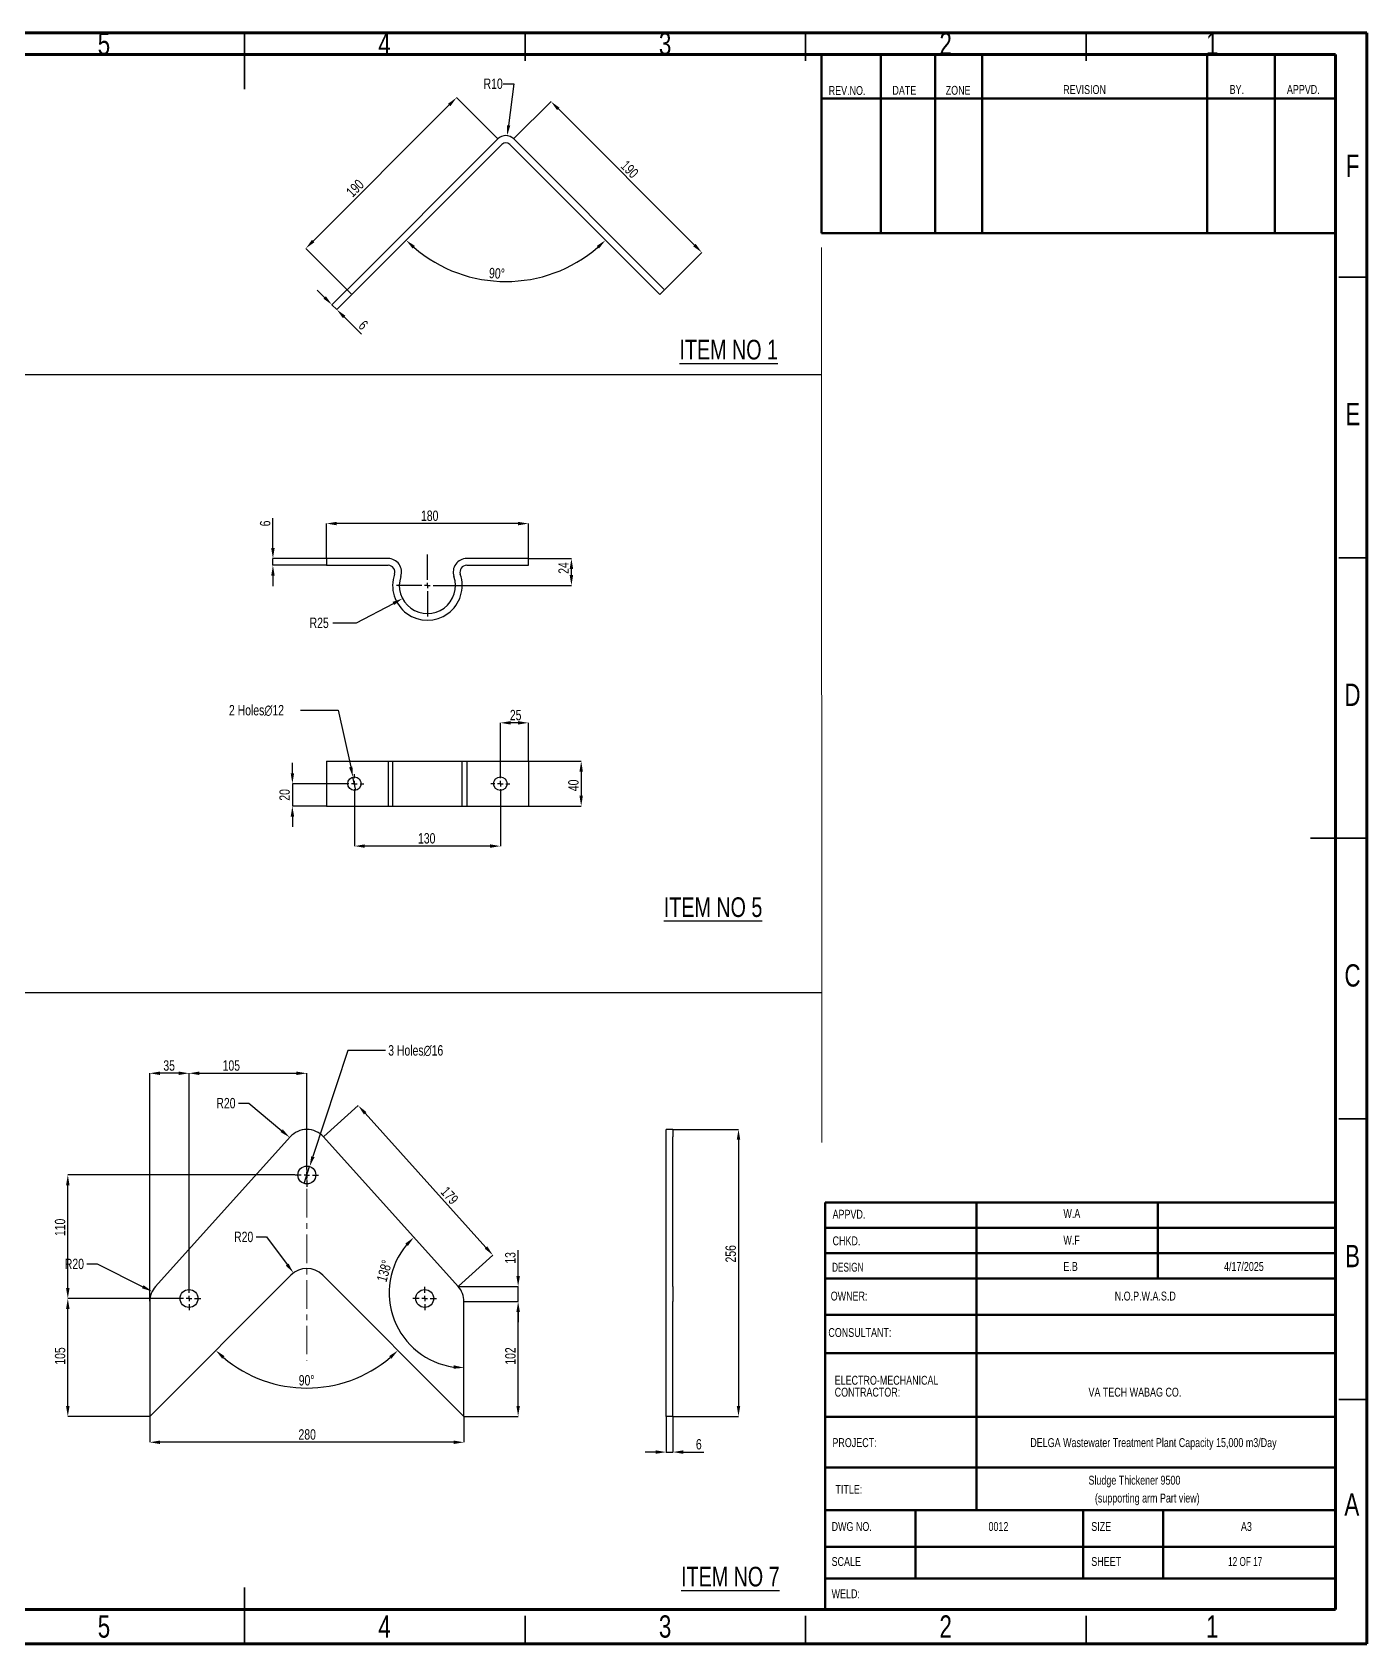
# Model space of a CAD drawing. Header units: millimetres. Extents: x 122 to 2816, y -707 to 556.
# Drawn here: x 2578.2 to 2816, y -326.3 to -39.1 of the extents above; entities that cross this region are included whole.
import ezdxf

# ---------------------------------------------------------------- set-up
doc = ezdxf.new("R2010")
doc.units = ezdxf.units.MM
doc.header["$PDSIZE"] = -1
doc.linetypes.add('CENTERX2', pattern=[20.32, 12.7, -2.54, 2.54, -2.54])
doc.layers.add('FORMAT', color=7, linetype='Continuous')
doc.styles.add('SLDTEXTSTYLE10', font='TXT', dxfattribs={"width": 0.6875})
doc.styles.add('SLDTEXTSTYLE6', font='TXT', dxfattribs={"width": 0.687299})
doc.styles.add('SLDTEXTSTYLE7', font='TXT', dxfattribs={"width": 0.75})
doc.dimstyles.new('SLDDIMSTYLE32', dxfattribs={"dimtxt": 1.852083, "dimasz": 1.852083, "dimexe": 0, "dimexo": 0.625, "dimgap": 0.463021, "dimtad": 1, "dimdec": 0, "dimlfac": 5, "dimrnd": 1e-09, "dimzin": 12, "dimtxsty": 'SLDTEXTSTYLE7', "dimblk1": 'NONE', "dimsah": 1, "dimcen": 0, "dimazin": 3, "dimtfac": 1, "dimtdec": 0, "dimtmove": 0, "dimatfit": 3, "dimldrblk": 'NONE', "dimfrac": 2, "dimtzin": 12})
doc.dimstyles.new('SLDDIMSTYLE34', dxfattribs={"dimtxt": 1.852083, "dimasz": 1.852083, "dimexe": 0, "dimexo": 0.625, "dimgap": 0.463021, "dimtad": 1, "dimdec": 0, "dimlfac": 5, "dimrnd": 1e-09, "dimzin": 12, "dimtxsty": 'SLDTEXTSTYLE7', "dimsah": 1, "dimcen": 0, "dimazin": 3, "dimtfac": 1, "dimtdec": 0, "dimtmove": 0, "dimatfit": 3, "dimfrac": 2, "dimtzin": 12})
doc.dimstyles.new('SLDDIMSTYLE36', dxfattribs={"dimtxt": 1.852083, "dimasz": 1.852083, "dimexe": 0, "dimexo": 0.625, "dimgap": 0.463021, "dimtad": 1, "dimdec": 0, "dimlfac": 5, "dimrnd": 1e-09, "dimzin": 12, "dimtxsty": 'SLDTEXTSTYLE7', "dimsah": 1, "dimcen": 0, "dimazin": 3, "dimtfac": 1, "dimtdec": 0, "dimtmove": 0, "dimatfit": 3, "dimfrac": 2, "dimtzin": 12})
doc.dimstyles.new('SLDDIMSTYLE37', dxfattribs={"dimtxt": 1.852083, "dimasz": 1.852083, "dimexe": 0, "dimexo": 0.625, "dimgap": 0.463021, "dimtad": 1, "dimlfac": 5, "dimzin": 12, "dimtxsty": 'SLDTEXTSTYLE7', "dimsah": 1, "dimcen": 2.5, "dimazin": 3, "dimtfac": 1, "dimtmove": 0, "dimatfit": 3, "dimfrac": 2, "dimtzin": 12})
doc.dimstyles.new('SLDDIMSTYLE7', dxfattribs={"dimtxt": 1.852083, "dimasz": 1.852083, "dimexe": 0, "dimexo": 0.625, "dimgap": 0.463021, "dimtad": 1, "dimdec": 0, "dimlfac": 5, "dimrnd": 1e-09, "dimzin": 12, "dimtxsty": 'SLDTEXTSTYLE7', "dimsah": 1, "dimcen": 2.5, "dimazin": 3, "dimtfac": 1, "dimtdec": 0, "dimtmove": 0, "dimatfit": 3, "dimfrac": 2, "dimtzin": 12})
doc.dimstyles.new('SLDDIMSTYLE9', dxfattribs={"dimtxt": 1.852083, "dimasz": 1.852083, "dimexe": 0, "dimexo": 0.625, "dimgap": 0.463021, "dimtad": 1, "dimdec": 0, "dimlfac": 5, "dimrnd": 1e-09, "dimzin": 12, "dimtxsty": 'SLDTEXTSTYLE7', "dimsah": 1, "dimcen": 2.5, "dimazin": 3, "dimtfac": 1, "dimtdec": 0, "dimtmove": 0, "dimatfit": 0, "dimfrac": 2, "dimtzin": 12})

# ---------------------------------------------------------------- blocks, each defined once
blk = doc.blocks.new('SW_NOTE_0_148')
at = {"color": 0, "linetype": 'Continuous', "lineweight": 0, "char_height": 1.5875, "attachment_point": 1, "style": 'SLDTEXTSTYLE7'}
for s, insert in [('ELECTRO-MECHANICAL', (0, 2.05)), ('CONTRACTOR:', (0, -0.07))]:
    blk.add_mtext(s, dxfattribs=dict(at, insert=insert))
blk = doc.blocks.new('*D1410')
at = {"layer": 'Defpoints', "color": 0}
for p in [(2630.58, -126.69), (2630.58, -132.92), (2666.58, -132.92)]:
    blk.add_point(p, dxfattribs=at)
at = {"layer": 'FORMAT', "color": 0, "lineweight": -2}
for p, q in [((2630.58, -132.86), (2630.58, -126.69)), ((2664.73, -126.69), (2632.43, -126.69)), ((2666.58, -132.86), (2666.58, -126.69))]:
    blk.add_line(p, q, dxfattribs=at)
at = {"layer": 'FORMAT', "color": 0}
for points in [[(2632.43, -126.38), (2632.43, -127), (2630.58, -126.69)], [(2664.73, -126.38), (2664.73, -127), (2666.58, -126.69)]]:
    blk.add_solid(points, dxfattribs=at)
at = {"layer": 'FORMAT', "color": 0, "insert": (2648.99, -124.37), "char_height": 1.852, "attachment_point": 2, "style": 'SLDTEXTSTYLE7'}
blk.add_mtext('\\A1;180', dxfattribs=at)
blk = doc.blocks.new('*D1411')
at = {"layer": 'Defpoints', "color": 0}
for p in [(2666.58, -132.92), (2674.25, -132.92), (2654.08, -137.72)]:
    blk.add_point(p, dxfattribs=at)
at = {"layer": 'FORMAT', "color": 0, "lineweight": -2}
for p, q in [((2666.64, -132.92), (2674.25, -132.92)), ((2674.25, -135.87), (2674.25, -134.77)), ((2654.14, -137.72), (2674.25, -137.72))]:
    blk.add_line(p, q, dxfattribs=at)
at = {"layer": 'FORMAT', "color": 0}
for points in [[(2673.94, -134.77), (2674.55, -134.77), (2674.25, -132.92)], [(2673.94, -135.87), (2674.55, -135.87), (2674.25, -137.72)]]:
    blk.add_solid(points, dxfattribs=at)
at = {"layer": 'FORMAT', "color": 0, "insert": (2671.93, -134.61), "char_height": 1.852, "attachment_point": 2, "rotation": 90, "style": 'SLDTEXTSTYLE7'}
blk.add_mtext('\\A1;24', dxfattribs=at)
blk = doc.blocks.new('*D1412')
at = {"layer": 'Defpoints', "color": 0}
for p in [(2648.58, -137.72), (2644.16, -140.05)]:
    blk.add_point(p, dxfattribs=at)
at = {"layer": 'FORMAT', "color": 0, "lineweight": -2}
for p, q in [((2635.94, -144.37), (2642.52, -140.91)), ((2631.75, -144.37), (2635.94, -144.37))]:
    blk.add_line(p, q, dxfattribs=at)
at = {"layer": 'FORMAT', "color": 0}
blk.add_solid([(2642.37, -140.64), (2642.66, -141.19), (2644.16, -140.05)], dxfattribs=at)
at = {"layer": 'FORMAT', "color": 0, "insert": (2627.59, -143.45), "char_height": 1.852, "attachment_point": 1, "style": 'SLDTEXTSTYLE7'}
blk.add_mtext('\\A1;R25', dxfattribs=at)
blk = doc.blocks.new('*D1413')
at = {"layer": 'Defpoints', "color": 0}
for p in [(2621.05, -134.12), (2630.58, -132.92), (2630.58, -134.12)]:
    blk.add_point(p, dxfattribs=at)
at = {"layer": 'FORMAT', "color": 0, "lineweight": -2}
for p, q in [((2621.05, -131.07), (2621.05, -125.74)), ((2630.52, -132.92), (2621.05, -132.92)), ((2621.05, -134.12), (2621.05, -132.92)), ((2630.52, -134.12), (2621.05, -134.12)), ((2621.05, -135.97), (2621.05, -137.83))]:
    blk.add_line(p, q, dxfattribs=at)
at = {"layer": 'FORMAT', "color": 0}
for points in [[(2620.75, -131.07), (2621.36, -131.07), (2621.05, -132.92)], [(2620.75, -135.97), (2621.36, -135.97), (2621.05, -134.12)]]:
    blk.add_solid(points, dxfattribs=at)
at = {"layer": 'FORMAT', "color": 0, "insert": (2618.74, -126.67), "char_height": 1.852, "attachment_point": 2, "rotation": 90, "style": 'SLDTEXTSTYLE7'}
blk.add_mtext('\\A1;6', dxfattribs=at)
blk = doc.blocks.new('SW_CENTERMARKSYMBOL_160')
at = {"layer": 'FORMAT', "color": 0}
for p, q in [((0, 1), (0, 5.5)), ((-1, 0), (-5.5, 0)), ((0, 0), (-0.5, 0)), ((0, 0), (0, 0.5)), ((0, 0), (0, -0.5)), ((0, 0), (0.5, 0)), ((1, 0), (5.5, 0)), ((0, -1), (0, -5.5))]:
    blk.add_line(p, q, dxfattribs=at)
blk = doc.blocks.new('*D1414')
at = {"layer": 'Defpoints', "color": 0}
for p in [(2666.58, -169.03), (2666.58, -177.03), (2675.99, -177.03)]:
    blk.add_point(p, dxfattribs=at)
at = {"layer": 'FORMAT', "color": 0, "lineweight": -2}
for p, q in [((2666.64, -169.03), (2675.99, -169.03)), ((2675.99, -170.88), (2675.99, -175.18)), ((2666.64, -177.03), (2675.99, -177.03))]:
    blk.add_line(p, q, dxfattribs=at)
at = {"layer": 'FORMAT', "color": 0}
for points in [[(2675.68, -170.88), (2676.29, -170.88), (2675.99, -169.03)], [(2675.68, -175.18), (2676.29, -175.18), (2675.99, -177.03)]]:
    blk.add_solid(points, dxfattribs=at)
at = {"layer": 'FORMAT', "color": 0, "insert": (2673.67, -173.33), "char_height": 1.852, "attachment_point": 2, "rotation": 90, "style": 'SLDTEXTSTYLE7'}
blk.add_mtext('\\A1;40', dxfattribs=at)
blk = doc.blocks.new('*D1415')
at = {"layer": 'Defpoints', "color": 0}
for p in [(2635.58, -174.73), (2661.58, -174.73), (2635.58, -184.15)]:
    blk.add_point(p, dxfattribs=at)
at = {"layer": 'FORMAT', "color": 0, "lineweight": -2}
for p, q in [((2635.58, -174.79), (2635.58, -184.15)), ((2661.58, -174.79), (2661.58, -184.15)), ((2659.73, -184.15), (2637.43, -184.15))]:
    blk.add_line(p, q, dxfattribs=at)
at = {"layer": 'FORMAT', "color": 0}
for points in [[(2637.43, -183.84), (2637.43, -184.46), (2635.58, -184.15)], [(2659.73, -183.84), (2659.73, -184.46), (2661.58, -184.15)]]:
    blk.add_solid(points, dxfattribs=at)
at = {"layer": 'FORMAT', "color": 0, "insert": (2648.46, -181.84), "char_height": 1.852, "attachment_point": 2, "style": 'SLDTEXTSTYLE7'}
blk.add_mtext('\\A1;130', dxfattribs=at)
blk = doc.blocks.new('*D1416')
at = {"layer": 'Defpoints', "color": 0}
for p in [(2661.58, -162.19), (2666.58, -169.03), (2661.58, -171.33)]:
    blk.add_point(p, dxfattribs=at)
at = {"layer": 'FORMAT', "color": 0, "lineweight": -2}
for p, q in [((2661.58, -171.27), (2661.58, -162.19)), ((2664.73, -162.19), (2663.43, -162.19)), ((2666.58, -168.97), (2666.58, -162.19))]:
    blk.add_line(p, q, dxfattribs=at)
at = {"layer": 'FORMAT', "color": 0}
for points in [[(2663.43, -161.88), (2663.43, -162.5), (2661.58, -162.19)], [(2664.73, -161.88), (2664.73, -162.5), (2666.58, -162.19)]]:
    blk.add_solid(points, dxfattribs=at)
at = {"layer": 'FORMAT', "color": 0, "insert": (2664.31, -159.88), "char_height": 1.852, "attachment_point": 2, "style": 'SLDTEXTSTYLE7'}
blk.add_mtext('\\A1;25', dxfattribs=at)
blk = doc.blocks.new('*D1417')
at = {"layer": 'Defpoints', "color": 0}
for p in [(2633.88, -173.03), (2624.52, -177.03), (2630.58, -177.03)]:
    blk.add_point(p, dxfattribs=at)
at = {"layer": 'FORMAT', "color": 0, "lineweight": -2}
for p, q in [((2624.52, -171.18), (2624.52, -169.33)), ((2633.82, -173.03), (2624.52, -173.03)), ((2624.52, -173.03), (2624.52, -177.03)), ((2630.52, -177.03), (2624.52, -177.03)), ((2624.52, -178.88), (2624.52, -180.74))]:
    blk.add_line(p, q, dxfattribs=at)
at = {"layer": 'FORMAT', "color": 0}
for points in [[(2624.22, -171.18), (2624.83, -171.18), (2624.52, -173.03)], [(2624.22, -178.88), (2624.83, -178.88), (2624.52, -177.03)]]:
    blk.add_solid(points, dxfattribs=at)
at = {"layer": 'FORMAT', "color": 0, "insert": (2622.21, -175.03), "char_height": 1.852, "attachment_point": 2, "rotation": 90, "style": 'SLDTEXTSTYLE7'}
blk.add_mtext('\\A1;20', dxfattribs=at)
blk = doc.blocks.new('*D1418')
at = {"layer": 'Defpoints', "color": 0}
for p in [(2635.32, -171.86), (2635.84, -174.2)]:
    blk.add_point(p, dxfattribs=at)
at = {"layer": 'FORMAT', "color": 0, "lineweight": -2}
for p, q in [((2625.96, -159.94), (2632.68, -159.94)), ((2632.68, -159.94), (2634.92, -170.05)), ((2635.84, -174.2), (2635.32, -171.86))]:
    blk.add_line(p, q, dxfattribs=at)
at = {"layer": 'FORMAT', "color": 0}
blk.add_solid([(2635.22, -169.99), (2634.62, -170.12), (2635.32, -171.86)], dxfattribs=at)
at = {"layer": 'FORMAT', "color": 0, "insert": (2613.22, -159.01), "char_height": 1.8521, "attachment_point": 1, "style": 'SLDTEXTSTYLE7'}
blk.add_mtext('\\A1;2 Holes∅12', dxfattribs=at)
blk = doc.blocks.new('_None')
blk = doc.blocks.new('SW_CENTERMARKSYMBOL_161')
at = {"layer": 'FORMAT', "color": 0}
for p, q in [((-1, 0), (-1.7, 0)), ((0, 0), (-0.5, 0)), ((0, 1), (0, 1.7)), ((0, 0), (0, 0.5)), ((0, 0), (0, -0.5)), ((0, 0), (0.5, 0)), ((1, 0), (1.7, 0)), ((0, -1), (0, -1.7))]:
    blk.add_line(p, q, dxfattribs=at)
blk = doc.blocks.new('SW_CENTERMARKSYMBOL_162')
at = {"layer": 'FORMAT', "color": 0}
for p, q in [((-1, 0), (-1.7, 0)), ((0, 0), (-0.5, 0)), ((0, 1), (0, 1.7)), ((0, 0), (0, 0.5)), ((0, 0), (0, -0.5)), ((0, 0), (0.5, 0)), ((1, 0), (1.7, 0)), ((0, -1), (0, -1.7))]:
    blk.add_line(p, q, dxfattribs=at)
blk = doc.blocks.new('*D1434')
at = {"layer": 'Defpoints', "color": 0}
for p in [(2661.85, -59.14), (2663.26, -59.14), (2669.06, -82.7), (2635.12, -85.87), (2689.99, -85.87)]:
    blk.add_point(p, dxfattribs=at)
at = {"layer": 'FORMAT', "color": 0, "lineweight": -2}
blk.add_arc((2662.56, -58.44), 25.12, 229.2252, 310.7748, dxfattribs=at)
at = {"layer": 'FORMAT', "color": 0}
for points in [[(2645.94, -77.68), (2646.36, -77.23), (2644.79, -76.2)], [(2678.75, -77.23), (2679.17, -77.68), (2680.32, -76.2)]]:
    blk.add_solid(points, dxfattribs=at)
at = {"layer": 'FORMAT', "color": 0, "insert": (2659.63, -81.1), "char_height": 1.852, "attachment_point": 1, "rotation": 356.4288, "style": 'SLDTEXTSTYLE7'}
blk.add_mtext('\\A1;90°', dxfattribs=at)
blk = doc.blocks.new('*D1435')
at = {"layer": 'Defpoints', "color": 0}
for p in [(2661.14, -58.15), (2626.91, -77.67), (2634.27, -85.02)]:
    blk.add_point(p, dxfattribs=at)
at = {"layer": 'FORMAT', "color": 0, "lineweight": -2}
for p, q in [((2661.1, -58.11), (2653.78, -50.8)), ((2652.48, -52.1), (2628.22, -76.36)), ((2634.23, -84.98), (2626.91, -77.67))]:
    blk.add_line(p, q, dxfattribs=at)
at = {"layer": 'FORMAT', "color": 0}
for points in [[(2652.26, -51.89), (2652.69, -52.32), (2653.78, -50.8)], [(2628.01, -76.14), (2628.44, -76.57), (2626.91, -77.67)]]:
    blk.add_solid(points, dxfattribs=at)
at = {"layer": 'FORMAT', "color": 0, "insert": (2635.03, -66.28), "char_height": 1.852, "attachment_point": 2, "rotation": 45, "style": 'SLDTEXTSTYLE7'}
blk.add_mtext('\\A1;190', dxfattribs=at)
blk = doc.blocks.new('*D1436')
at = {"layer": 'Defpoints', "color": 0}
for p in [(2670.61, -51.51), (2663.97, -58.15), (2690.84, -85.02)]:
    blk.add_point(p, dxfattribs=at)
at = {"layer": 'FORMAT', "color": 0, "lineweight": -2}
for p, q in [((2664.01, -58.11), (2670.61, -51.51)), ((2696.17, -77.07), (2671.92, -52.82)), ((2690.88, -84.98), (2697.48, -78.38))]:
    blk.add_line(p, q, dxfattribs=at)
at = {"layer": 'FORMAT', "color": 0}
for points in [[(2672.14, -52.6), (2671.7, -53.04), (2670.61, -51.51)], [(2696.39, -76.85), (2695.95, -77.29), (2697.48, -78.38)]]:
    blk.add_solid(points, dxfattribs=at)
at = {"layer": 'FORMAT', "color": 0, "insert": (2685.28, -62.91), "char_height": 1.852, "attachment_point": 2, "rotation": 315, "style": 'SLDTEXTSTYLE7'}
blk.add_mtext('\\A1;190', dxfattribs=at)
blk = doc.blocks.new('*D1437')
at = {"layer": 'Defpoints', "color": 0}
for p in [(2662.56, -59.57), (2662.81, -57.58)]:
    blk.add_point(p, dxfattribs=at)
at = {"layer": 'FORMAT', "color": 0, "lineweight": -2}
for p, q in [((2662.07, -48.33), (2664, -48.33)), ((2664, -48.33), (2663.05, -55.75))]:
    blk.add_line(p, q, dxfattribs=at)
at = {"layer": 'FORMAT', "color": 0}
blk.add_solid([(2662.74, -55.71), (2663.35, -55.78), (2662.81, -57.58)], dxfattribs=at)
at = {"layer": 'FORMAT', "color": 0, "insert": (2658.6, -47.4), "char_height": 1.852, "attachment_point": 1, "style": 'SLDTEXTSTYLE7'}
blk.add_mtext('\\A1;R10', dxfattribs=at)
blk = doc.blocks.new('*D1438')
at = {"layer": 'Defpoints', "color": 0}
for p in [(2634.27, -85.02), (2635.12, -85.87), (2632.43, -88.56)]:
    blk.add_point(p, dxfattribs=at)
at = {"layer": 'FORMAT', "color": 0, "lineweight": -2}
for p, q in [((2630.27, -86.4), (2628.96, -85.09)), ((2634.23, -85.07), (2631.58, -87.71)), ((2635.08, -85.92), (2632.43, -88.56)), ((2631.58, -87.71), (2632.43, -88.56)), ((2633.74, -89.87), (2636.83, -92.97))]:
    blk.add_line(p, q, dxfattribs=at)
at = {"layer": 'FORMAT', "color": 0}
for points in [[(2630.49, -86.19), (2630.05, -86.62), (2631.58, -87.71)], [(2633.96, -89.65), (2633.52, -90.09), (2632.43, -88.56)]]:
    blk.add_solid(points, dxfattribs=at)
at = {"layer": 'FORMAT', "color": 0, "insert": (2637.82, -90.67), "char_height": 1.852, "attachment_point": 2, "rotation": 315, "style": 'SLDTEXTSTYLE7'}
blk.add_mtext('\\A1;6', dxfattribs=at)
blk = doc.blocks.new('*D1449')
at = {"layer": 'Defpoints', "color": 0}
for p in [(2624.27, -260.58), (2629.93, -260.58), (2621.16, -279.93), (2599.1, -285.75), (2655.1, -285.75)]:
    blk.add_point(p, dxfattribs=at)
at = {"layer": 'FORMAT', "color": 0, "lineweight": -2}
blk.add_arc((2627.1, -257.75), 22.96, 229.6225, 310.3775, dxfattribs=at)
at = {"layer": 'FORMAT', "color": 0}
for points in [[(2612.01, -275.47), (2612.43, -275.02), (2610.86, -273.99)], [(2641.77, -275.02), (2642.18, -275.47), (2643.34, -273.99)]]:
    blk.add_solid(points, dxfattribs=at)
at = {"layer": 'FORMAT', "color": 0, "insert": (2625.65, -278.4), "char_height": 1.852, "attachment_point": 1, "rotation": 0.1461, "style": 'SLDTEXTSTYLE7'}
blk.add_mtext('\\A1;90°', dxfattribs=at)
blk = doc.blocks.new('*D1450')
at = {"layer": 'Defpoints', "color": 0}
for p in [(2624.71, -260.2), (2627.1, -263.41)]:
    blk.add_point(p, dxfattribs=at)
at = {"layer": 'FORMAT', "color": 0, "lineweight": -2}
for p, q in [((2618.07, -253.78), (2619.92, -253.78)), ((2619.92, -253.78), (2623.6, -258.72))]:
    blk.add_line(p, q, dxfattribs=at)
at = {"layer": 'FORMAT', "color": 0}
blk.add_solid([(2623.85, -258.53), (2623.36, -258.9), (2624.71, -260.2)], dxfattribs=at)
at = {"layer": 'FORMAT', "color": 0, "insert": (2614.14, -252.85), "char_height": 1.852, "attachment_point": 1, "style": 'SLDTEXTSTYLE7'}
blk.add_mtext('\\A1;R20', dxfattribs=at)
blk = doc.blocks.new('*D1451')
at = {"layer": 'Defpoints', "color": 0}
for p in [(2599.52, -263.49), (2603.1, -265.29)]:
    blk.add_point(p, dxfattribs=at)
at = {"layer": 'FORMAT', "color": 0, "lineweight": -2}
for p, q in [((2587.9, -258.59), (2589.76, -258.59)), ((2589.76, -258.59), (2597.87, -262.66))]:
    blk.add_line(p, q, dxfattribs=at)
at = {"layer": 'FORMAT', "color": 0}
blk.add_solid([(2598.01, -262.39), (2597.73, -262.94), (2599.52, -263.49)], dxfattribs=at)
at = {"layer": 'FORMAT', "color": 0, "insert": (2583.97, -257.67), "char_height": 1.852, "attachment_point": 1, "style": 'SLDTEXTSTYLE7'}
blk.add_mtext('\\A1;R20', dxfattribs=at)
blk = doc.blocks.new('*D1452')
at = {"layer": 'Defpoints', "color": 0}
for p in [(2624.04, -236.06), (2627.1, -238.63)]:
    blk.add_point(p, dxfattribs=at)
at = {"layer": 'FORMAT', "color": 0, "lineweight": -2}
for p, q in [((2614.92, -229.95), (2616.77, -229.95)), ((2616.77, -229.95), (2622.62, -234.87))]:
    blk.add_line(p, q, dxfattribs=at)
at = {"layer": 'FORMAT', "color": 0}
blk.add_solid([(2622.82, -234.63), (2622.42, -235.1), (2624.04, -236.06)], dxfattribs=at)
at = {"layer": 'FORMAT', "color": 0, "insert": (2610.98, -229.02), "char_height": 1.852, "attachment_point": 1, "style": 'SLDTEXTSTYLE7'}
blk.add_mtext('\\A1;R20', dxfattribs=at)
blk = doc.blocks.new('*D1453')
at = {"layer": 'Defpoints', "color": 0}
for p in [(2655.1, -265.29), (2664.75, -265.29), (2655.1, -285.75)]:
    blk.add_point(p, dxfattribs=at)
at = {"layer": 'FORMAT', "color": 0, "lineweight": -2}
for p, q in [((2655.16, -265.29), (2664.75, -265.29)), ((2664.75, -283.9), (2664.75, -267.14)), ((2655.16, -285.75), (2664.75, -285.75))]:
    blk.add_line(p, q, dxfattribs=at)
at = {"layer": 'FORMAT', "color": 0}
for points in [[(2664.45, -267.14), (2665.06, -267.14), (2664.75, -265.29)], [(2664.45, -283.9), (2665.06, -283.9), (2664.75, -285.75)]]:
    blk.add_solid(points, dxfattribs=at)
at = {"layer": 'FORMAT', "color": 0, "insert": (2662.44, -275), "char_height": 1.852, "attachment_point": 2, "rotation": 90, "style": 'SLDTEXTSTYLE7'}
blk.add_mtext('\\A1;102', dxfattribs=at)
blk = doc.blocks.new('*D1454')
at = {"layer": 'Defpoints', "color": 0}
for p in [(2630.07, -235.96), (2654.07, -262.61), (2655.1, -265.29), (2645.51, -273.02), (2655.1, -285.75)]:
    blk.add_point(p, dxfattribs=at)
at = {"layer": 'FORMAT', "color": 0, "lineweight": -2}
blk.add_arc((2655.1, -263.75), 13.34, 139.9622, 262.0378, dxfattribs=at)
at = {"layer": 'FORMAT', "color": 0}
for points in [[(2644.67, -254.96), (2645.11, -255.39), (2646.17, -253.84)], [(2653.27, -276.65), (2653.23, -277.27), (2655.1, -277.09)]]:
    blk.add_solid(points, dxfattribs=at)
at = {"layer": 'FORMAT', "color": 0, "insert": (2639.48, -261.43), "char_height": 1.852, "attachment_point": 1, "rotation": 73.9541, "style": 'SLDTEXTSTYLE7'}
blk.add_mtext('\\A1;138°', dxfattribs=at)
blk = doc.blocks.new('*D1455')
at = {"layer": 'Defpoints', "color": 0}
for p in [(2599.1, -285.75), (2655.1, -285.75), (2599.1, -290.37)]:
    blk.add_point(p, dxfattribs=at)
at = {"layer": 'FORMAT', "color": 0, "lineweight": -2}
for p, q in [((2599.1, -285.81), (2599.1, -290.37)), ((2655.1, -285.81), (2655.1, -290.37)), ((2653.25, -290.37), (2600.95, -290.37))]:
    blk.add_line(p, q, dxfattribs=at)
at = {"layer": 'FORMAT', "color": 0}
for points in [[(2600.95, -290.06), (2600.95, -290.68), (2599.1, -290.37)], [(2653.25, -290.06), (2653.25, -290.68), (2655.1, -290.37)]]:
    blk.add_solid(points, dxfattribs=at)
at = {"layer": 'FORMAT', "color": 0, "insert": (2627.16, -288.05), "char_height": 1.852, "attachment_point": 2, "style": 'SLDTEXTSTYLE7'}
blk.add_mtext('\\A1;280', dxfattribs=at)
blk = doc.blocks.new('*D1456')
at = {"layer": 'Defpoints', "color": 0}
for p in [(2654.07, -262.61), (2655.1, -265.29), (2664.75, -265.29)]:
    blk.add_point(p, dxfattribs=at)
at = {"layer": 'FORMAT', "color": 0, "lineweight": -2}
for p, q in [((2664.75, -260.76), (2664.75, -256.13)), ((2654.13, -262.61), (2664.75, -262.61)), ((2664.75, -265.29), (2664.75, -262.61)), ((2655.16, -265.29), (2664.75, -265.29)), ((2664.75, -267.14), (2664.75, -268.99))]:
    blk.add_line(p, q, dxfattribs=at)
at = {"layer": 'FORMAT', "color": 0}
for points in [[(2664.44, -260.76), (2665.06, -260.76), (2664.75, -262.61)], [(2664.44, -267.14), (2665.06, -267.14), (2664.75, -265.29)]]:
    blk.add_solid(points, dxfattribs=at)
at = {"layer": 'FORMAT', "color": 0, "insert": (2662.43, -257.52), "char_height": 1.852, "attachment_point": 2, "rotation": 90, "style": 'SLDTEXTSTYLE7'}
blk.add_mtext('\\A1;13', dxfattribs=at)
blk = doc.blocks.new('*D1457')
at = {"layer": 'Defpoints', "color": 0}
for p in [(2636.26, -230.39), (2630.07, -235.96), (2654.07, -262.61)]:
    blk.add_point(p, dxfattribs=at)
at = {"layer": 'FORMAT', "color": 0, "lineweight": -2}
for p, q in [((2630.12, -235.91), (2636.26, -230.39)), ((2659.02, -255.66), (2637.5, -231.76)), ((2654.12, -262.57), (2660.26, -257.04))]:
    blk.add_line(p, q, dxfattribs=at)
at = {"layer": 'FORMAT', "color": 0}
for points in [[(2637.73, -231.55), (2637.27, -231.97), (2636.26, -230.39)], [(2659.25, -255.46), (2658.79, -255.87), (2660.26, -257.04)]]:
    blk.add_solid(points, dxfattribs=at)
at = {"layer": 'FORMAT', "color": 0, "insert": (2653.23, -245.78), "char_height": 1.852, "attachment_point": 2, "rotation": 312, "style": 'SLDTEXTSTYLE7'}
blk.add_mtext('\\A1;179', dxfattribs=at)
blk = doc.blocks.new('*D1458')
at = {"layer": 'Defpoints', "color": 0}
for p in [(2627.6, -241.23), (2626.6, -244.27)]:
    blk.add_point(p, dxfattribs=at)
at = {"layer": 'FORMAT', "color": 0, "lineweight": -2}
for p, q in [((2634.41, -220.55), (2628.18, -239.47)), ((2641.14, -220.55), (2634.41, -220.55)), ((2626.6, -244.27), (2627.6, -241.23))]:
    blk.add_line(p, q, dxfattribs=at)
at = {"layer": 'FORMAT', "color": 0}
blk.add_solid([(2627.89, -239.38), (2628.47, -239.57), (2627.6, -241.23)], dxfattribs=at)
at = {"layer": 'FORMAT', "color": 0, "insert": (2641.6, -219.62), "char_height": 1.8521, "attachment_point": 1, "style": 'SLDTEXTSTYLE7'}
blk.add_mtext('\\A1;3 Holes∅16', dxfattribs=at)
blk = doc.blocks.new('*D1459')
at = {"layer": 'Defpoints', "color": 0}
for p in [(2599.1, -224.63), (2606.1, -262.65), (2599.1, -265.29)]:
    blk.add_point(p, dxfattribs=at)
at = {"layer": 'FORMAT', "color": 0, "lineweight": -2}
for p, q in [((2599.1, -265.22), (2599.1, -224.63)), ((2604.25, -224.63), (2600.95, -224.63)), ((2606.1, -262.59), (2606.1, -224.63))]:
    blk.add_line(p, q, dxfattribs=at)
at = {"layer": 'FORMAT', "color": 0}
for points in [[(2600.95, -224.32), (2600.95, -224.94), (2599.1, -224.63)], [(2604.25, -224.32), (2604.25, -224.94), (2606.1, -224.63)]]:
    blk.add_solid(points, dxfattribs=at)
at = {"layer": 'FORMAT', "color": 0, "insert": (2602.56, -222.32), "char_height": 1.852, "attachment_point": 2, "style": 'SLDTEXTSTYLE7'}
blk.add_mtext('\\A1;35', dxfattribs=at)
blk = doc.blocks.new('*D1460')
at = {"layer": 'Defpoints', "color": 0}
for p in [(2627.1, -224.63), (2627.1, -240.65), (2606.1, -262.65)]:
    blk.add_point(p, dxfattribs=at)
at = {"layer": 'FORMAT', "color": 0, "lineweight": -2}
for p, q in [((2606.1, -262.59), (2606.1, -224.63)), ((2607.95, -224.63), (2625.25, -224.63)), ((2627.1, -240.59), (2627.1, -224.63))]:
    blk.add_line(p, q, dxfattribs=at)
at = {"layer": 'FORMAT', "color": 0}
for points in [[(2607.95, -224.32), (2607.95, -224.94), (2606.1, -224.63)], [(2625.25, -224.32), (2625.25, -224.94), (2627.1, -224.63)]]:
    blk.add_solid(points, dxfattribs=at)
at = {"layer": 'FORMAT', "color": 0, "insert": (2613.64, -222.32), "char_height": 1.852, "attachment_point": 2, "style": 'SLDTEXTSTYLE7'}
blk.add_mtext('\\A1;105', dxfattribs=at)
blk = doc.blocks.new('*D1461')
at = {"layer": 'Defpoints', "color": 0}
for p in [(2584.5, -264.75), (2604, -264.75), (2599.1, -285.75)]:
    blk.add_point(p, dxfattribs=at)
at = {"layer": 'FORMAT', "color": 0, "lineweight": -2}
for p, q in [((2603.94, -264.75), (2584.5, -264.75)), ((2584.5, -283.9), (2584.5, -266.6)), ((2599.04, -285.75), (2584.5, -285.75))]:
    blk.add_line(p, q, dxfattribs=at)
at = {"layer": 'FORMAT', "color": 0}
for points in [[(2584.19, -266.6), (2584.81, -266.6), (2584.5, -264.75)], [(2584.19, -283.9), (2584.81, -283.9), (2584.5, -285.75)]]:
    blk.add_solid(points, dxfattribs=at)
at = {"layer": 'FORMAT', "color": 0, "insert": (2582.19, -275), "char_height": 1.852, "attachment_point": 2, "rotation": 90, "style": 'SLDTEXTSTYLE7'}
blk.add_mtext('\\A1;105', dxfattribs=at)
blk = doc.blocks.new('*D1462')
at = {"layer": 'Defpoints', "color": 0}
for p in [(2584.5, -242.75), (2625, -242.75), (2604, -264.75)]:
    blk.add_point(p, dxfattribs=at)
at = {"layer": 'FORMAT', "color": 0, "lineweight": -2}
for p, q in [((2624.94, -242.75), (2584.5, -242.75)), ((2584.5, -262.9), (2584.5, -244.6)), ((2603.94, -264.75), (2584.5, -264.75))]:
    blk.add_line(p, q, dxfattribs=at)
at = {"layer": 'FORMAT', "color": 0}
for points in [[(2584.19, -244.6), (2584.81, -244.6), (2584.5, -242.75)], [(2584.19, -262.9), (2584.81, -262.9), (2584.5, -264.75)]]:
    blk.add_solid(points, dxfattribs=at)
at = {"layer": 'FORMAT', "color": 0, "insert": (2582.19, -252.09), "char_height": 1.852, "attachment_point": 2, "rotation": 90, "style": 'SLDTEXTSTYLE7'}
blk.add_mtext('\\A1;110', dxfattribs=at)
blk = doc.blocks.new('SW_CENTERMARKSYMBOL_171')
at = {"layer": 'FORMAT', "color": 0}
for p, q in [((-1, 0), (-2.1, 0)), ((0, 0), (-0.5, 0)), ((0, 1), (0, 2.1)), ((0, 0), (0, 0.5)), ((0, 0), (0, -0.5)), ((0, 0), (0.5, 0)), ((1, 0), (2.1, 0)), ((0, -1), (0, -2.1))]:
    blk.add_line(p, q, dxfattribs=at)
blk = doc.blocks.new('SW_CENTERMARKSYMBOL_172')
at = {"layer": 'FORMAT', "color": 0}
for p, q in [((-1, 0), (-2.1, 0)), ((0, 0), (-0.5, 0)), ((0, 1), (0, 2.1)), ((0, 0), (0, 0.5)), ((0, 0), (0, -0.5)), ((0, 0), (0.5, 0)), ((1, 0), (2.1, 0)), ((0, -1), (0, -2.1))]:
    blk.add_line(p, q, dxfattribs=at)
blk = doc.blocks.new('SW_CENTERMARKSYMBOL_173')
at = {"layer": 'FORMAT', "color": 0}
for p, q in [((-1, 0), (-2.1, 0)), ((0, 0), (-0.5, 0)), ((0, 1), (0, 2.1)), ((0, 0), (0, 0.5)), ((0, 0), (0, -0.5)), ((0, 0), (0.5, 0)), ((1, 0), (2.1, 0)), ((0, -1), (0, -2.1))]:
    blk.add_line(p, q, dxfattribs=at)
blk = doc.blocks.new('*D1463')
at = {"layer": 'Defpoints', "color": 0}
for p in [(2692.32, -234.63), (2692.32, -285.75), (2704.02, -285.75)]:
    blk.add_point(p, dxfattribs=at)
at = {"layer": 'FORMAT', "color": 0, "lineweight": -2}
for p, q in [((2692.38, -234.63), (2704.02, -234.63)), ((2704.02, -236.48), (2704.02, -283.9)), ((2692.38, -285.75), (2704.02, -285.75))]:
    blk.add_line(p, q, dxfattribs=at)
at = {"layer": 'FORMAT', "color": 0}
for points in [[(2703.71, -236.48), (2704.33, -236.48), (2704.02, -234.63)], [(2703.71, -283.9), (2704.33, -283.9), (2704.02, -285.75)]]:
    blk.add_solid(points, dxfattribs=at)
at = {"layer": 'FORMAT', "color": 0, "insert": (2701.7, -256.79), "char_height": 1.852, "attachment_point": 2, "rotation": 90, "style": 'SLDTEXTSTYLE7'}
blk.add_mtext('\\A1;256', dxfattribs=at)
blk = doc.blocks.new('*D1464')
at = {"layer": 'Defpoints', "color": 0}
for p in [(2691.12, -285.75), (2692.32, -285.75), (2691.12, -292.12)]:
    blk.add_point(p, dxfattribs=at)
at = {"layer": 'FORMAT', "color": 0, "lineweight": -2}
for p, q in [((2691.12, -285.81), (2691.12, -292.12)), ((2692.32, -285.81), (2692.32, -292.12)), ((2689.27, -292.12), (2687.41, -292.12)), ((2691.12, -292.12), (2692.32, -292.12)), ((2694.17, -292.12), (2697.87, -292.12))]:
    blk.add_line(p, q, dxfattribs=at)
at = {"layer": 'FORMAT', "color": 0}
for points in [[(2689.27, -291.81), (2689.27, -292.42), (2691.12, -292.12)], [(2694.17, -291.81), (2694.17, -292.42), (2692.32, -292.12)]]:
    blk.add_solid(points, dxfattribs=at)
at = {"layer": 'FORMAT', "color": 0, "insert": (2696.95, -289.8), "char_height": 1.852, "attachment_point": 2, "style": 'SLDTEXTSTYLE7'}
blk.add_mtext('\\A1;6', dxfattribs=at)

msp = doc.modelspace()

# ---------------------------------------------------------------- linework, layer by layer
at = {"color": 7, "linetype": 'Continuous', "lineweight": 70}
for p, q in [((2415.981566, -39.268341), (2815.981566, -39.268341)), ((2815.981566, -39.268341), (2815.981566, -326.268341)), ((2420.981566, -43.134816), (2810.384039, -43.134816)), ((2810.384039, -43.134816), (2810.384039, -320.134816)), ((2810.384039, -320.134816), (2420.981566, -320.134816)), ((2815.981566, -326.268341), (2415.981566, -326.268341))]:
    msp.add_line(p, q, dxfattribs=at)
at = {"color": 7, "linetype": 'Continuous', "lineweight": 35}
for p, q in [((2615.981566, -39.267341), (2615.981566, -49.269341)), ((2615.981566, -44.268341), (2615.981566, -39.268341)), ((2665.981566, -44.268341), (2665.981566, -39.268341)), ((2715.981566, -44.268341), (2715.981566, -39.268341)), ((2765.981566, -44.268341), (2765.981566, -39.268341)), ((2810.981566, -82.768341), (2815.981566, -82.768341)), ((2810.981566, -132.768341), (2815.981566, -132.768341)), ((2815.982566, -182.768341), (2805.980566, -182.768341)), ((2810.981566, -182.768341), (2815.981566, -182.768341)), ((2810.981566, -232.768341), (2815.981566, -232.768341)), ((2810.981566, -282.768341), (2815.981566, -282.768341)), ((2615.981566, -326.269341), (2615.981566, -316.267341)), ((2615.981566, -321.268341), (2615.981566, -326.268341)), ((2665.981566, -321.268341), (2665.981566, -326.268341)), ((2715.981566, -321.268341), (2715.981566, -326.268341)), ((2765.981566, -321.268341), (2765.981566, -326.268341))]:
    msp.add_line(p, q, dxfattribs=at)
at = {"color": 7, "linetype": 'Continuous', "lineweight": 50}
for p, q in [((2718.824427, -43.134816), (2718.824427, -74.957735)), ((2729.400366, -43.134816), (2729.400366, -74.821029)), ((2739.059777, -43.134816), (2739.059777, -74.957755)), ((2747.417224, -43.134816), (2747.417224, -74.957735)), ((2787.533909, -43.134816), (2787.533909, -74.957735)), ((2799.570521, -43.134816), (2799.570521, -74.957755)), ((2810.384039, -50.950537), (2718.824427, -50.950537)), ((2810.384039, -74.957735), (2718.824427, -74.957735)), ((2719.494353, -247.669165), (2719.494353, -256.669165)), ((2810.384039, -247.669165), (2719.494353, -247.669165)), ((2746.429181, -252.169165), (2746.429181, -247.669165)), ((2778.720472, -261.169165), (2778.720472, -247.669165)), ((2810.384039, -252.169165), (2719.494353, -252.169165)), ((2746.429181, -256.669165), (2746.429181, -252.169165)), ((2719.494353, -256.669165), (2719.494353, -320.134816)), ((2810.384039, -256.669165), (2719.494353, -256.669165)), ((2746.429181, -261.169165), (2746.429181, -256.669165)), ((2810.384039, -261.169165), (2719.494353, -261.169165)), ((2746.429181, -302.442953), (2746.429181, -261.169165)), ((2810.384039, -267.669165), (2719.494353, -267.669165)), ((2810.384039, -274.506086), (2719.494353, -274.506086)), ((2810.384039, -285.809297), (2719.494353, -285.809297)), ((2810.384039, -294.838421), (2719.494353, -294.838421)), ((2719.494353, -302.442953), (2810.384039, -302.442953)), ((2735.538809, -314.634816), (2735.538809, -302.442953)), ((2765.421405, -314.634816), (2765.421405, -302.442953)), ((2779.691869, -314.634816), (2779.691869, -302.442953)), ((2719.494353, -308.971047), (2810.384039, -308.971047)), ((2719.494353, -314.634816), (2810.384039, -314.634816))]:
    msp.add_line(p, q, dxfattribs=at)
at = {"color": 7, "linetype": 'Continuous', "lineweight": 25}
for p, q in [((2661.142204, -58.152306), (2634.272146, -85.022363)), ((2635.120674, -85.870892), (2661.849311, -59.142255)), ((2663.263524, -59.142255), (2689.99216, -85.870892)), ((2690.840689, -85.022363), (2663.970631, -58.152306)), ((2634.272146, -85.022363), (2635.120674, -85.870892)), ((2689.99216, -85.870892), (2690.840689, -85.022363)), ((2641.579976, -132.92137), (2630.579976, -132.92137)), ((2630.579976, -132.92137), (2630.579976, -134.12137)), ((2630.579976, -134.12137), (2641.579976, -134.12137)), ((2666.579976, -132.92137), (2655.579976, -132.92137)), ((2655.579976, -134.12137), (2666.579976, -134.12137)), ((2666.579976, -134.12137), (2666.579976, -132.92137)), ((2630.579976, -169.032188), (2630.579976, -177.032188)), ((2630.579976, -169.032188), (2641.579976, -169.032188)), ((2641.579976, -169.032188), (2641.579976, -177.032188)), ((2641.579976, -169.032188), (2642.379976, -169.032188)), ((2642.379976, -169.032188), (2642.379976, -177.032188)), ((2642.379976, -169.032188), (2654.779976, -169.032188)), ((2654.779976, -177.032188), (2654.779976, -169.032188)), ((2654.779976, -169.032188), (2655.579976, -169.032188)), ((2655.579976, -169.032188), (2655.579976, -177.032188)), ((2655.579976, -169.032188), (2666.579976, -169.032188)), ((2666.579976, -169.032188), (2666.579976, -177.032188)), ((2630.579976, -177.032188), (2641.579976, -177.032188)), ((2641.579976, -177.032188), (2642.379976, -177.032188)), ((2642.379976, -177.032188), (2654.779976, -177.032188)), ((2654.779976, -177.032188), (2655.579976, -177.032188)), ((2655.579976, -177.032188), (2666.579976, -177.032188)), ((2692.317471, -234.631827), (2691.117471, -234.631827)), ((2691.117471, -235.955305), (2691.117471, -234.631827)), ((2692.317471, -234.631827), (2692.317471, -235.955305)), ((2624.12712, -235.955305), (2600.12712, -262.610005)), ((2654.072278, -262.610005), (2630.072278, -235.955305)), ((2691.117471, -262.610005), (2691.117471, -235.955305)), ((2692.317471, -262.610005), (2692.317471, -235.955305)), ((2624.271272, -260.579499), (2599.099699, -285.751072)), ((2655.099699, -285.751072), (2629.928126, -260.579499)), ((2691.117471, -265.286528), (2691.117471, -262.610005)), ((2692.317471, -262.610005), (2692.317471, -265.286528)), ((2599.099699, -265.286528), (2599.099699, -285.751072)), ((2655.099699, -285.751072), (2655.099699, -265.286528)), ((2691.117471, -285.751072), (2691.117471, -265.286528)), ((2692.317471, -285.751072), (2692.317471, -265.286528)), ((2692.317471, -285.751072), (2691.117471, -285.751072))]:
    msp.add_line(p, q, dxfattribs=at)
at = {"color": 7, "linetype": 'Continuous', "lineweight": 18}
msp.add_line((2718.824427, -77.506621), (2718.865588, -236.942953), dxfattribs=at)
at = {"color": 7, "linetype": 'Continuous', "lineweight": 25}
for centre, radius in [((2635.579976, -173.032188), 1.2), ((2661.579976, -173.032188), 1.2), ((2627.099699, -242.751072), 1.6), ((2606.099699, -264.751072), 1.6), ((2648.099699, -264.751072), 1.6)]:
    msp.add_circle(centre, radius, dxfattribs=at)
for centre, radius, start, end in [((2662.556417, -59.566519), 2, 45, 135), ((2662.556417, -59.849362), 1, 45, 135), ((2641.579976, -135.32137), 2.4, 341.07535558, 90), ((2641.579976, -135.32137), 1.2, 341.07535558, 90), ((2655.579976, -135.32137), 2.4, 90, 198.92464442), ((2655.579976, -135.32137), 1.2, 90, 198.92464442), ((2648.579976, -137.72137), 6.2, 161.07535558, 18.92464442), ((2648.579976, -137.72137), 5, 161.07535558, 18.92464442), ((2627.099699, -238.631827), 4, 42, 138), ((2627.099699, -263.407926), 4, 45, 135), ((2603.099699, -265.286528), 4, 138, 180), ((2651.099699, -265.286528), 4, 0, 42)]:
    msp.add_arc(centre, radius, start, end, dxfattribs=at)
at = {"layer": 'FORMAT'}
for p, q in [((2420.056396, -100.153323), (2718.830274, -100.153323)), ((2569.443335, -210.227438), (2718.858691, -210.227438))]:
    msp.add_line(p, q, dxfattribs=at)
at = {"layer": 'FORMAT', "linetype": 'CENTERX2', "lineweight": 18, "ltscale": 0.4}
msp.add_line((2627.099699, -228.976331), (2627.099699, -275.812438), dxfattribs=at)

# ---------------------------------------------------------------- block references
at = {"color": 7, "linetype": 'Continuous', "lineweight": 0}
msp.add_blockref('SW_NOTE_0_148', (2721.161707, -280.581961), dxfattribs=at)
at = {"layer": 'FORMAT'}
for name, p in [('SW_CENTERMARKSYMBOL_160', (2648.579976, -137.72137)), ('SW_CENTERMARKSYMBOL_161', (2635.579976, -173.032188)), ('SW_CENTERMARKSYMBOL_162', (2661.579976, -173.032188)), ('SW_CENTERMARKSYMBOL_173', (2627.099699, -242.751072)), ('SW_CENTERMARKSYMBOL_172', (2606.099699, -264.751072)), ('SW_CENTERMARKSYMBOL_171', (2648.099699, -264.751072))]:
    msp.add_blockref(name, p, dxfattribs=at)

# ---------------------------------------------------------------- texts
at = {"color": 7, "linetype": 'Continuous', "lineweight": 0}
for s, insert, char_height, attachment_point, style in [('5', (2590.941603, -39.208187), 3.96875, 2, 'SLDTEXTSTYLE7'), ('4', (2640.941603, -39.208187), 3.96875, 2, 'SLDTEXTSTYLE7'), ('3', (2690.941603, -39.208187), 3.96875, 2, 'SLDTEXTSTYLE7'), ('2', (2740.941603, -39.208187), 3.96875, 2, 'SLDTEXTSTYLE7'), ('1', (2788.441603, -39.208187), 3.96875, 2, 'SLDTEXTSTYLE7'), ('REV.NO.', (2720.097691, -48.732233), 1.5875, 1, 'SLDTEXTSTYLE7'), ('DATE', (2731.450613, -48.702955), 1.5875, 1, 'SLDTEXTSTYLE7'), ('ZONE', (2740.948938, -48.702955), 1.5875, 1, 'SLDTEXTSTYLE7'), ('REVISION', (2761.889472, -48.575815), 1.5875, 1, 'SLDTEXTSTYLE7'), ('BY.', (2791.542616, -48.546537), 1.5875, 1, 'SLDTEXTSTYLE7'), ('APPVD.', (2801.753607, -48.546537), 1.5875, 1, 'SLDTEXTSTYLE7'), ('F', (2813.439307, -60.958187), 3.96875, 2, 'SLDTEXTSTYLE7'), ('E', (2813.489375, -105.208187), 3.96875, 2, 'SLDTEXTSTYLE7'), ('D', (2813.434254, -155.208187), 3.96875, 2, 'SLDTEXTSTYLE7'), ('C', (2813.440225, -205.208187), 3.96875, 2, 'SLDTEXTSTYLE7'), ('APPVD.', (2720.786339, -248.94934), 1.5875, 1, 'SLDTEXTSTYLE7'), ('W.A', (2761.919776, -248.817468), 1.5875, 1, 'SLDTEXTSTYLE7'), ('CHKD.', (2720.786339, -253.683044), 1.5875, 1, 'SLDTEXTSTYLE7'), ('W.F', (2761.919776, -253.551172), 1.5875, 1, 'SLDTEXTSTYLE7'), ('B', (2813.452168, -255.208187), 3.96875, 2, 'SLDTEXTSTYLE7'), ('DESIGN', (2720.700019, -258.38485), 1.5875, 1, 'SLDTEXTSTYLE6'), ('E.B', (2761.919776, -258.252978), 1.5875, 1, 'SLDTEXTSTYLE7'), ('OWNER:', (2720.454691, -263.525722), 1.5875, 1, 'SLDTEXTSTYLE7'), ('CONSULTANT:', (2720.035516, -270.014303), 1.5875, 1, 'SLDTEXTSTYLE7'), ('PROJECT:', (2720.760596, -289.637735), 1.5875, 1, 'SLDTEXTSTYLE7'), ('TITLE:', (2721.307402, -297.957404), 1.5875, 1, 'SLDTEXTSTYLE7'), ('Sludge Thickener 9500', (2766.390695, -296.334623), 1.5875, 1, 'SLDTEXTSTYLE7'), ('A', (2813.321255, -299.458187), 3.96875, 2, 'SLDTEXTSTYLE7'), ('DWG NO.', (2720.613055, -304.584785), 1.5875, 1, 'SLDTEXTSTYLE7'), ('SIZE', (2766.88884, -304.584785), 1.5875, 1, 'SLDTEXTSTYLE7'), ('SCALE', (2720.613055, -310.821134), 1.5875, 1, 'SLDTEXTSTYLE7'), ('SHEET', (2766.88884, -310.821134), 1.5875, 1, 'SLDTEXTSTYLE7'), ('WELD:', (2720.613055, -316.560891), 1.5875, 1, 'SLDTEXTSTYLE7'), ('5', (2590.941603, -321.208187), 3.96875, 2, 'SLDTEXTSTYLE7'), ('4', (2640.941603, -321.208187), 3.96875, 2, 'SLDTEXTSTYLE7'), ('3', (2690.941603, -321.208187), 3.96875, 2, 'SLDTEXTSTYLE7'), ('2', (2740.941603, -321.208187), 3.96875, 2, 'SLDTEXTSTYLE7'), ('1', (2788.441603, -321.208187), 3.96875, 2, 'SLDTEXTSTYLE7')]:
    msp.add_mtext(s, dxfattribs=dict(at, insert=insert, char_height=char_height, attachment_point=attachment_point, style=style))
at = {"layer": 'FORMAT'}
for s, insert, char_height, attachment_point, style in [('\\LITEM NO 1', (2693.497514, -93.949996), 3.5, 1, 'SLDTEXTSTYLE7'), ('\\LITEM NO 5', (2690.713118, -193.279183), 3.5, 1, 'SLDTEXTSTYLE7'), ('4/17/2025', (2790.543007, -258.252978), 1.5875, 1, 'SLDTEXTSTYLE7'), ('N.O.P.W.A.S.D', (2771.072353, -263.525722), 1.5875, 1, 'SLDTEXTSTYLE7'), ('VA TECH WABAG CO.', (2766.390695, -280.652232), 1.5875, 1, 'SLDTEXTSTYLE7'), ('DELGA Wastewater Treatment Plant Capacity 15,000 m3/Day', (2777.966764, -289.637735), 1.5875, 2, 'SLDTEXTSTYLE7'), ('(supporting arm Part view)', (2776.867708, -299.51618), 1.5875, 2, 'SLDTEXTSTYLE7'), ('0012', (2748.57442, -304.584785), 1.5875, 1, 'SLDTEXTSTYLE7'), ('A3', (2793.561354, -304.584785), 1.5875, 1, 'SLDTEXTSTYLE7'), ('\\LITEM NO 7', (2693.79323, -312.551921), 3.5, 1, 'SLDTEXTSTYLE7'), ('12 OF 17', (2791.270136, -310.821134), 1.5875, 1, 'SLDTEXTSTYLE10')]:
    msp.add_mtext(s, dxfattribs=dict(at, insert=insert, char_height=char_height, attachment_point=attachment_point, style=style))

# ---------------------------------------------------------------- dimensions: what is measured, and where the dimension line sits
for center, mpoint, dimstyle, picture, middle in [((2662.556417, -59.566519), (2662.810719, -57.582753), 'SLDDIMSTYLE36', '*D1437', (2660.10311, -48.327847)), ((2648.579976, -137.72137), (2644.155351, -140.050036), 'SLDDIMSTYLE34', '*D1412', (2629.437528, -144.374467)), ((2627.099699, -238.631827), (2624.038208, -236.057479), 'SLDDIMSTYLE34', '*D1452', (2612.719659, -229.946701)), ((2627.099699, -263.407926), (2624.70973, -260.200427), 'SLDDIMSTYLE34', '*D1450', (2615.873183, -253.778484)), ((2603.099699, -265.286528), (2599.524345, -263.492971), 'SLDDIMSTYLE34', '*D1451', (2585.704919, -258.592909))]:
    dim = msp.add_radius_dim(center=center, mpoint=mpoint, dimstyle=dimstyle, dxfattribs=at)
    dim.commit()
    dim.dimension.update_dxf_attribs({"geometry": picture, "text_midpoint": middle, "dimtype": 164})
for base, p1, p2, angle, dimstyle, picture, middle in [((2626.914871, -77.665088), (2661.142204, -58.152306), (2634.272146, -85.022363), 45, 'SLDDIMSTYLE7', '*D1435', (2636.666339, -67.91362)), ((2670.610109, -51.512827), (2690.840689, -85.022363), (2663.970631, -58.152306), 315, 'SLDDIMSTYLE7', '*D1436', (2683.642494, -64.545212)), ((2632.429311, -88.562254), (2634.272146, -85.022363), (2635.120674, -85.870892), 315, 'SLDDIMSTYLE9', '*D1438', (2636.178885, -92.311828)), ((2621.054501, -134.12137), (2630.579976, -132.92137), (2630.579976, -134.12137), 90, 'SLDDIMSTYLE9', '*D1413', (2621.054501, -126.668379)), ((2674.24512, -132.92137), (2654.079976, -137.72137), (2666.579976, -132.92137), 90, 'SLDDIMSTYLE9', '*D1411', (2674.24512, -134.609701)), ((2624.523817, -177.032188), (2633.879976, -173.032188), (2630.579976, -177.032188), 90, 'SLDDIMSTYLE9', '*D1417', (2624.523817, -175.032188)), ((2675.985973, -177.032188), (2666.579976, -169.032188), (2666.579976, -177.032188), 90, 'SLDDIMSTYLE9', '*D1414', (2675.985973, -173.327398)), ((2636.258534, -230.385175), (2654.072278, -262.610005), (2630.072278, -235.955305), 312, 'SLDDIMSTYLE7', '*D1457', (2651.512994, -247.326969)), ((2704.018412, -285.751072), (2692.317471, -234.631827), (2692.317471, -285.751072), 90, 'SLDDIMSTYLE7', '*D1463', (2704.018412, -256.789285)), ((2584.502157, -242.751072), (2603.999699, -264.751072), (2624.999699, -242.751072), 90, 'SLDDIMSTYLE7', '*D1462', (2584.502157, -252.088506)), ((2664.749518, -265.286528), (2654.072278, -262.610005), (2655.099699, -265.286528), 90, 'SLDDIMSTYLE9', '*D1456', (2664.749518, -257.516776)), ((2584.502157, -264.751072), (2599.099699, -285.751072), (2603.999699, -264.751072), 90, 'SLDDIMSTYLE7', '*D1461', (2584.502157, -274.996568)), ((2664.754459, -265.286528), (2655.099699, -285.751072), (2655.099699, -265.286528), 90, 'SLDDIMSTYLE7', '*D1453', (2664.754459, -274.996568))]:
    dim = msp.add_linear_dim(base=base, p1=p1, p2=p2, angle=angle, dimstyle=dimstyle, dxfattribs=at)
    dim.commit()
    dim.dimension.update_dxf_attribs({"geometry": picture, "text_midpoint": middle, "dimtype": 160})
for base, line1, line2, picture, middle in [((2669.05818, -82.700057), ((2689.99216, -85.870892), (2663.263524, -59.142255)), ((2661.849311, -59.142255), (2635.120674, -85.870892)), '*D1434', (2660.991666, -83.50725)), ((2645.505006, -273.016559), ((2655.099699, -265.286528), (2655.099699, -285.751072)), ((2630.072278, -235.955305), (2654.072278, -262.610005)), '*D1454', (2642.281157, -260.064287)), ((2621.156517, -279.93133), ((2629.928126, -260.579499), (2655.099699, -285.751072)), ((2599.099699, -285.751072), (2624.271272, -260.579499)), '*D1449', (2627.158267, -280.71369))]:
    dim = msp.add_angular_dim_2l(base=base, line1=line1, line2=line2, dimstyle='SLDDIMSTYLE37', dxfattribs=at)
    dim.commit()
    dim.dimension.update_dxf_attribs({"geometry": picture, "text_midpoint": middle, "dimtype": 162})
for base, p1, p2, dimstyle, picture, middle in [((2630.579976, -126.686572), (2666.579976, -132.92137), (2630.579976, -132.92137), 'SLDDIMSTYLE7', '*D1410', (2648.988663, -126.686572)), ((2661.579976, -162.191733), (2666.579976, -169.032188), (2661.579976, -171.332188), 'SLDDIMSTYLE9', '*D1416', (2664.30788, -162.191733)), ((2635.579976, -184.153509), (2661.579976, -174.732188), (2635.579976, -174.732188), 'SLDDIMSTYLE7', '*D1415', (2648.463939, -184.153509)), ((2599.099699, -224.631827), (2606.099699, -262.651072), (2599.099699, -265.286528), 'SLDDIMSTYLE9', '*D1459', (2602.56427, -224.631827)), ((2627.099699, -224.631827), (2606.099699, -262.651072), (2627.099699, -240.651072), 'SLDDIMSTYLE7', '*D1460', (2613.639949, -224.631827)), ((2599.099699, -290.367739), (2655.099699, -285.751072), (2599.099699, -285.751072), 'SLDDIMSTYLE7', '*D1455', (2627.158267, -290.367739)), ((2691.117471, -292.116276), (2692.317471, -285.751072), (2691.117471, -285.751072), 'SLDDIMSTYLE9', '*D1464', (2696.947679, -292.116276))]:
    dim = msp.add_linear_dim(base=base, p1=p1, p2=p2, dimstyle=dimstyle, dxfattribs=at)
    dim.commit()
    dim.dimension.update_dxf_attribs({"geometry": picture, "text_midpoint": middle, "dimtype": 160})
for p1, p2, text, picture, middle in [((2635.839393, -174.203812), (2635.32056, -171.860564), '2 Holes<>', '*D1418', (2619.359797, -159.939319)), ((2626.599069, -244.270733), (2627.600329, -241.231411), '3 Holes<>', '*D1458', (2647.734721, -220.549994))]:
    dim = msp.add_diameter_dim_2p(p1=p1, p2=p2, text=text, dimstyle='SLDDIMSTYLE32', dxfattribs=at)
    dim.commit()
    dim.dimension.update_dxf_attribs({"geometry": picture, "text_midpoint": middle, "dimtype": 163})

doc.saveas('drawing.dxf')
